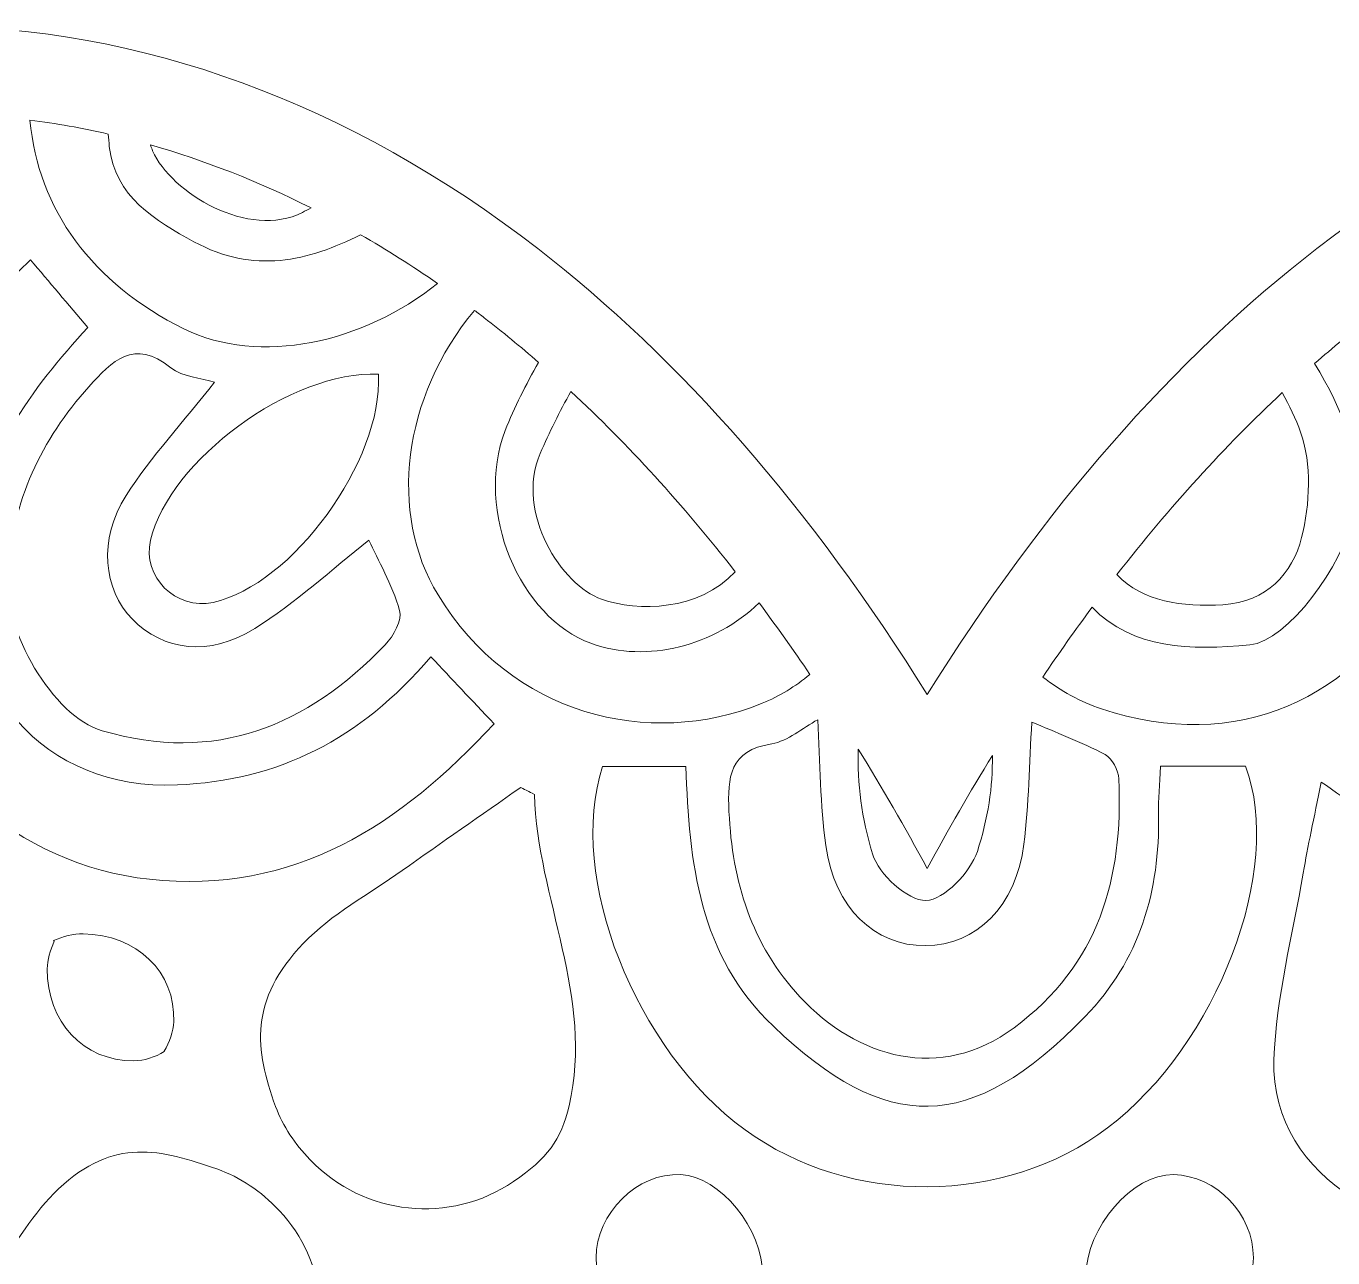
# Model space of a CAD drawing. Extents: x 49 to 10099, y -910 to -90.
# Drawn here: x 2581.9 to 2880.8, y -373.5 to -91.8 of the extents above; entities that cross this region are included whole.
import ezdxf

# ---------------------------------------------------------------- set-up
doc = ezdxf.new("R2010")
doc.units = 0
doc.header["$MEASUREMENT"] = 0
doc.layers.add('Layer 1', color=7, linetype='Continuous')

# ---------------------------------------------------------------- blocks, each defined once
blk = doc.blocks.new('block 2')
at = {"layer": 'Layer 1', "lineweight": 0}
for points, knots in [([(3211.48, -226.33), (3193.85, -186.9), (3166.75, -153.49), (3133.11, -129.71), (3098.04, -104.91), (3057.53, -91.8), (3015.95, -91.8), (2968.05, -91.8), (2920.03, -109.39), (2877.06, -142.66), (2844.36, -167.98), (2814.49, -202.19), (2788, -244.61), (2761.52, -202.2), (2731.66, -168), (2698.95, -142.67), (2655.98, -109.4), (2607.95, -91.81), (2560.04, -91.8), (2518.47, -91.8), (2477.96, -104.91), (2442.9, -129.69), (2409.25, -153.47), (2382.15, -186.88), (2364.52, -226.31), (2343.14, -274.13), (2336.87, -327.84), (2346.41, -381.63), (2356.97, -441.15), (2385.77, -497.53), (2432, -549.22), (2585.89, -721.22), (2762.96, -885.08), (2764.74, -886.72), (2764.74, -886.72), (2788.01, -908.2), (2788.01, -908.2), (2788.01, -908.2), (2811.28, -886.71), (2811.28, -886.71), (2813.05, -885.08), (2990.13, -721.22), (3144.01, -549.22), (3182.92, -505.72), (3209.48, -458.9), (3223.2, -409.67), (3223.21, -409.68), (3223.21, -409.68), (3223.22, -409.68), (3223.22, -409.66), (3223.22, -409.65), (3223.21, -409.63), (3225.79, -400.39), (3227.92, -391.06), (3229.59, -381.65), (3239.12, -327.86), (3232.86, -274.15), (3211.48, -226.33)], [0, 0, 0, 0, 1, 1, 1, 2, 2, 2, 3, 3, 3, 4, 4, 4, 5, 5, 5, 6, 6, 6, 7, 7, 7, 8, 8, 8, 9, 9, 9, 10, 10, 10, 11, 11, 11, 12, 12, 12, 13, 13, 13, 14, 14, 14, 15, 15, 15, 16, 16, 16, 17, 17, 17, 18, 18, 18, 19, 19, 19, 19]), ([(2600.72, -116.48), (2600.79, -117.42), (2600.87, -118.37), (2600.97, -119.31), (2602.13, -130.71), (2611.64, -136.37), (2620.31, -141.09), (2634, -148.55), (2646.51, -145.55), (2658.44, -139.49), (2664.37, -142.91), (2670.24, -146.62), (2676.03, -150.65), (2659.09, -164.26), (2635.29, -169.54), (2618.04, -161.02), (2597.11, -150.68), (2584.63, -133.66), (2582.83, -113.29), (2588.81, -114.06), (2594.77, -115.11), (2600.72, -116.48)], [0, 0, 0, 0, 1, 1, 1, 2, 2, 2, 3, 3, 3, 4, 4, 4, 5, 5, 5, 6, 6, 6, 7, 7, 7, 7]), ([(2647.11, -133.38), (2646.45, -133.72), (2645.8, -134.07), (2645.14, -134.4), (2632.93, -140.63), (2615.09, -129.98), (2610.87, -120.29), (2610.69, -119.86), (2610.53, -119.42), (2610.37, -118.97), (2622.78, -122.5), (2635.06, -127.32), (2647.11, -133.38)], [0, 0, 0, 0, 1, 1, 1, 2, 2, 2, 3, 3, 3, 4, 4, 4, 4]), ([(2582.94, -145.24), (2587.22, -150.29), (2591.53, -155.36), (2596.06, -160.69), (2583.22, -174.68), (2571.38, -190.27), (2569.09, -212.54), (2565.95, -242.99), (2585.74, -266.61), (2616.54, -265.3), (2639.58, -264.31), (2658.22, -255.07), (2674.49, -236.01), (2679.32, -241.12), (2683.71, -245.78), (2688.94, -251.32), (2667.77, -274.33), (2643.34, -290.49), (2610.14, -286.88), (2579.9, -283.59), (2555.26, -261.71), (2548.84, -231.28), (2541.32, -195.63), (2553.78, -173.13), (2582.94, -145.24)], [0, 0, 0, 0, 1, 1, 1, 2, 2, 2, 3, 3, 3, 4, 4, 4, 5, 5, 5, 6, 6, 6, 7, 7, 7, 8, 8, 8, 8]), ([(2686.7, -158.48), (2690.89, -161.73), (2695.02, -165.13), (2699.11, -168.68), (2696.26, -173.79), (2693.58, -178.93), (2691.5, -184.3), (2684.39, -202.59), (2694.93, -227.13), (2711.1, -232.93), (2724.1, -237.59), (2739.22, -233.51), (2749.56, -223.7), (2753.5, -228.97), (2757.37, -234.42), (2761.18, -240.04), (2757.85, -242.79), (2754.2, -245.05), (2750.25, -246.65), (2724.21, -257.21), (2692.86, -249.28), (2676.13, -221.85), (2664.75, -203.19), (2668, -176.64), (2684.47, -156.79), (2685.22, -157.35), (2685.96, -157.91), (2686.7, -158.48)], [0, 0, 0, 0, 1, 1, 1, 2, 2, 2, 3, 3, 3, 4, 4, 4, 5, 5, 5, 6, 6, 6, 7, 7, 7, 8, 8, 8, 9, 9, 9, 9]), ([(2825.7, -224.7), (2835.04, -234.26), (2848.16, -234.59), (2861.8, -233.28), (2870.29, -232.47), (2883.28, -215.07), (2885.34, -203.65), (2887.72, -190.47), (2882.94, -179.46), (2876.58, -168.95), (2880.77, -165.3), (2885.01, -161.8), (2889.31, -158.47), (2889.85, -158.05), (2890.39, -157.65), (2890.93, -157.24), (2905.95, -175.16), (2910.71, -199.65), (2901.06, -217.83), (2886.1, -246.02), (2858.62, -258.17), (2827.85, -247.91), (2823.04, -246.31), (2818.52, -243.83), (2814.42, -240.64), (2818.12, -235.16), (2821.88, -229.85), (2825.7, -224.7)], [0, 0, 0, 0, 1, 1, 1, 2, 2, 2, 3, 3, 3, 4, 4, 4, 5, 5, 5, 6, 6, 6, 7, 7, 7, 8, 8, 8, 9, 9, 9, 9]), ([(2604.83, -199.14), (2598.37, -209.19), (2599.6, -220.63), (2606.24, -227.4), (2613.31, -234.61), (2623.77, -236.12), (2634.26, -229.53), (2643.54, -223.69), (2651.74, -216.12), (2660.35, -209.36), (2662.43, -213.91), (2665.59, -219.45), (2667.36, -225.39), (2668, -227.54), (2665.95, -231.27), (2664.06, -233.26), (2646.23, -251.92), (2625.2, -260.54), (2599.33, -252.91), (2588.04, -249.59), (2576.69, -230.05), (2577.66, -216.95), (2578.89, -200.43), (2585.33, -186.43), (2596.32, -174.26), (2601.61, -168.4), (2606.54, -163.13), (2615.04, -169.91), (2617.72, -172.06), (2621.96, -172.26), (2625.05, -173.22), (2617.88, -182.28), (2610.57, -190.21), (2604.83, -199.14)], [0, 0, 0, 0, 1, 1, 1, 2, 2, 2, 3, 3, 3, 4, 4, 4, 5, 5, 5, 6, 6, 6, 7, 7, 7, 8, 8, 8, 9, 9, 9, 10, 10, 10, 11, 11, 11, 11]), ([(2662.52, -171.41), (2663.55, -191.35), (2642.76, -219.6), (2624.69, -223.56), (2616.2, -225.42), (2608.41, -217.69), (2610.39, -209.38), (2614.76, -191.03), (2642.54, -170.51), (2662.52, -171.41)], [0, 0, 0, 0, 1, 1, 1, 2, 2, 2, 3, 3, 3, 3]), ([(2706.5, -175.32), (2719.57, -187.46), (2732.12, -201.22), (2744.11, -216.56), (2735.81, -225.56), (2721.84, -225.74), (2713.51, -222.84), (2704.51, -219.71), (2693.66, -203.2), (2699.52, -189.49), (2701.58, -184.68), (2703.96, -180.01), (2706.5, -175.32)], [0, 0, 0, 0, 1, 1, 1, 2, 2, 2, 3, 3, 3, 4, 4, 4, 4]), ([(2869.18, -175.61), (2870.81, -178.56), (2872.26, -181.56), (2873.38, -184.68), (2875.97, -191.89), (2875.51, -201.14), (2873.6, -208.77), (2871.54, -216.99), (2865.61, -223.5), (2855.63, -224.1), (2846.27, -224.66), (2837.33, -223.41), (2831.38, -217.23), (2843.42, -201.74), (2856.03, -187.86), (2869.18, -175.61)], [0, 0, 0, 0, 1, 1, 1, 2, 2, 2, 3, 3, 3, 4, 4, 4, 5, 5, 5, 5]), ([(2764.8, -279.15), (2766.85, -293.51), (2775.97, -302.14), (2787.59, -302.06), (2799.25, -301.98), (2808.33, -293.03), (2810.11, -278.87), (2811.26, -269.71), (2811.35, -260.42), (2811.92, -250.93), (2817.27, -253.25), (2823.16, -255.47), (2828.68, -258.38), (2830.29, -259.23), (2831.72, -261.98), (2831.81, -263.92), (2832.84, -286.62), (2827.3, -306.44), (2807.86, -320.83), (2791.02, -333.3), (2771.97, -327.84), (2758.9, -313.76), (2747.76, -301.77), (2743.42, -287.42), (2742.67, -271.38), (2742.3, -263.47), (2742.77, -257.49), (2752.43, -255.91), (2756.15, -255.3), (2759.47, -252.3), (2762.96, -250.39), (2763.54, -260.34), (2763.47, -269.84), (2764.8, -279.15)], [0, 0, 0, 0, 1, 1, 1, 2, 2, 2, 3, 3, 3, 4, 4, 4, 5, 5, 5, 6, 6, 6, 7, 7, 7, 8, 8, 8, 9, 9, 9, 10, 10, 10, 11, 11, 11, 11]), ([(2772.23, -257.13), (2777.63, -265.87), (2782.89, -274.96), (2788.01, -284.43), (2792.84, -275.48), (2797.8, -266.87), (2802.89, -258.58), (2803.04, -265.7), (2801.87, -273.02), (2799.46, -280.5), (2797.91, -285.29), (2791.81, -291.66), (2787.7, -291.74), (2783.55, -291.82), (2776.83, -285.7), (2775.47, -281.06), (2773.08, -272.93), (2771.89, -264.93), (2772.23, -257.13)], [0, 0, 0, 0, 1, 1, 1, 2, 2, 2, 3, 3, 3, 4, 4, 4, 5, 5, 5, 6, 6, 6, 6]), ([(2840.89, -271.96), (2840.83, -268.62), (2841.17, -265.28), (2841.36, -261.04), (2841.36, -261.04), (2860.78, -261.04), (2860.78, -261.04), (2869.67, -284.6), (2854.33, -324.67), (2829.25, -343.72), (2805.8, -361.53), (2770.49, -361.72), (2746.35, -344.17), (2721.19, -325.87), (2705.51, -286.2), (2713.78, -261.13), (2713.78, -261.13), (2732.81, -261.13), (2732.81, -261.13), (2733.6, -283.06), (2735.71, -304.22), (2752.83, -320.51), (2778.61, -345.04), (2797.71, -345.45), (2824.12, -318.26), (2836.59, -305.42), (2841.22, -289.55), (2840.89, -271.96)], [0, 0, 0, 0, 1, 1, 1, 2, 2, 2, 3, 3, 3, 4, 4, 4, 5, 5, 5, 6, 6, 6, 7, 7, 7, 8, 8, 8, 9, 9, 9, 9]), ([(2706.11, -338.69), (2704.31, -346.51), (2701.14, -350.68), (2693.41, -355.98), (2678.9, -365.94), (2659.23, -363.79), (2647, -351.14), (2646.94, -351.08), (2646.87, -351.01), (2646.81, -350.95), (2643.43, -347.46), (2640.67, -343.38), (2638.99, -338.82), (2634.18, -325.76), (2632.9, -314.51), (2645.37, -301.52), (2651.74, -294.88), (2660.3, -290.31), (2667.93, -284.9), (2676.93, -278.51), (2686, -272.22), (2695.05, -265.89), (2696.46, -266.61), (2696.75, -266.75), (2698.16, -267.47), (2698.89, -291.45), (2711.84, -313.73), (2706.11, -338.69)], [0, 0, 0, 0, 1, 1, 1, 2, 2, 2, 3, 3, 3, 4, 4, 4, 5, 5, 5, 6, 6, 6, 7, 7, 7, 8, 8, 8, 9, 9, 9, 9]), ([(2937.22, -340.17), (2935.42, -345.02), (2932.38, -349.81), (2928.59, -353.32), (2928.24, -353.64), (2926.41, -355.81), (2926.07, -356.15), (2923.89, -358.31), (2923.87, -359.08), (2921.72, -360.95), (2921.34, -361.27), (2920.97, -361.61), (2920.63, -361.99), (2919.68, -363.05), (2918.49, -363.88), (2917.16, -364.41), (2898.69, -371.75), (2866.28, -356.04), (2867.28, -328.11), (2867.79, -313.83), (2871.56, -299.65), (2873.98, -285.45), (2875.03, -279.29), (2876.39, -273.18), (2878.09, -264.65), (2890.8, -273.47), (2901.33, -280.67), (2911.74, -288.05), (2917.99, -292.48), (2924.8, -296.47), (2930.04, -301.92), (2941.42, -313.76), (2941.83, -327.71), (2937.22, -340.17)], [0, 0, 0, 0, 1, 1, 1, 2, 2, 2, 3, 3, 3, 4, 4, 4, 5, 5, 5, 6, 6, 6, 7, 7, 7, 8, 8, 8, 9, 9, 9, 10, 10, 10, 11, 11, 11, 11]), ([(2588.21, -300.92), (2590.42, -299.92), (2592.74, -299.34), (2594.98, -299.36), (2607.2, -299.47), (2616.19, -308.17), (2615.7, -319.43), (2615.6, -321.81), (2614.79, -324.1), (2613.48, -326.19), (2613.48, -326.19), (2613.55, -326.26), (2613.55, -326.26), (2611.38, -327.59), (2609, -328.38), (2606.55, -328.4), (2595.08, -328.46), (2586.61, -319.45), (2586.79, -307.37), (2586.82, -305.32), (2587.4, -303.16), (2588.36, -301.06), (2588.36, -301.06), (2588.21, -300.92), (2588.21, -300.92)], [0, 0, 0, 0, 1, 1, 1, 2, 2, 2, 3, 3, 3, 4, 4, 4, 5, 5, 5, 6, 6, 6, 7, 7, 7, 8, 8, 8, 8]), ([(2589.36, -357.68), (2601.98, -345.81), (2612.8, -348.64), (2625.55, -353.13), (2630.95, -355.02), (2635.74, -358.3), (2639.66, -362.47), (2639.73, -362.54), (2639.8, -362.62), (2639.88, -362.7), (2650.68, -374.24), (2652.59, -391.68), (2644.35, -405.17), (2637.46, -416.45), (2629.84, -420.96), (2615.65, -420.16), (2601.33, -419.34), (2587.14, -415.96), (2572.91, -413.61), (2566.68, -412.58), (2560.5, -411.23), (2552.1, -409.6), (2560.67, -397.25), (2567.68, -386.98), (2574.88, -376.83), (2579.52, -370.3), (2583.61, -363.09), (2589.36, -357.68)], [0, 0, 0, 0, 1, 1, 1, 2, 2, 2, 3, 3, 3, 4, 4, 4, 5, 5, 5, 6, 6, 6, 7, 7, 7, 8, 8, 8, 9, 9, 9, 9]), ([(2729.46, -392.68), (2721.16, -392.52), (2712.33, -382.64), (2712.29, -373.47), (2712.24, -363.26), (2721.71, -353.91), (2731.6, -354.41), (2740.7, -354.87), (2750.41, -366.77), (2750.39, -377.46), (2750.39, -385.16), (2739.76, -392.89), (2729.46, -392.68)], [0, 0, 0, 0, 1, 1, 1, 2, 2, 2, 3, 3, 3, 4, 4, 4, 4]), ([(2844.46, -392.66), (2834.66, -392.43), (2824.39, -384.67), (2824.34, -377.46), (2824.26, -366.59), (2835, -354.18), (2844.29, -354.42), (2854.18, -354.68), (2862.57, -363.41), (2862.58, -373.45), (2862.58, -383.08), (2853.34, -392.88), (2844.46, -392.66)], [0, 0, 0, 0, 1, 1, 1, 2, 2, 2, 3, 3, 3, 4, 4, 4, 4])]:
    blk.add_open_spline(points, degree=3, knots=knots, dxfattribs=at)

msp = doc.modelspace()

# ---------------------------------------------------------------- block references
at = {"layer": 'Layer 1'}
msp.add_blockref('block 2', (0, 0), dxfattribs=at)

doc.saveas('drawing.dxf')
